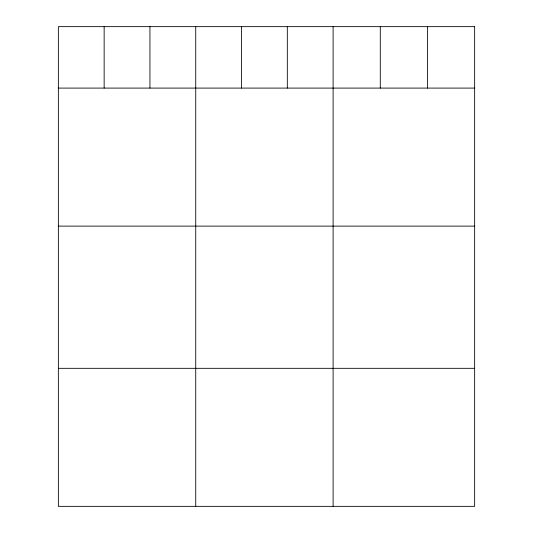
<?xml version="1.0" encoding="UTF-8"?>
<svg xmlns="http://www.w3.org/2000/svg" width="533" height="533" viewBox="0 0 533 533"><rect width="100%" height="100%" fill="white"/><g stroke="black" fill="none" stroke-linecap="round" stroke-linejoin="round"><path stroke-width="0.8" d="M58.357 88.092L474.643 88.092M58.357 226.119L474.643 226.119M58.357 368.323L474.643 368.323M427.459 26.65L427.459 88.092M380.282 26.65L380.282 88.092M333.105 26.65L333.105 506.35M287.314 26.65L287.314 88.092M241.522 26.65L241.522 88.092M195.731 26.65L195.731 506.35M149.94 26.65L149.94 88.092M104.148 26.65L104.148 88.092M474.643 26.65L58.357 26.65L58.357 506.35L474.643 506.35L474.643 26.65"/></g></svg>
